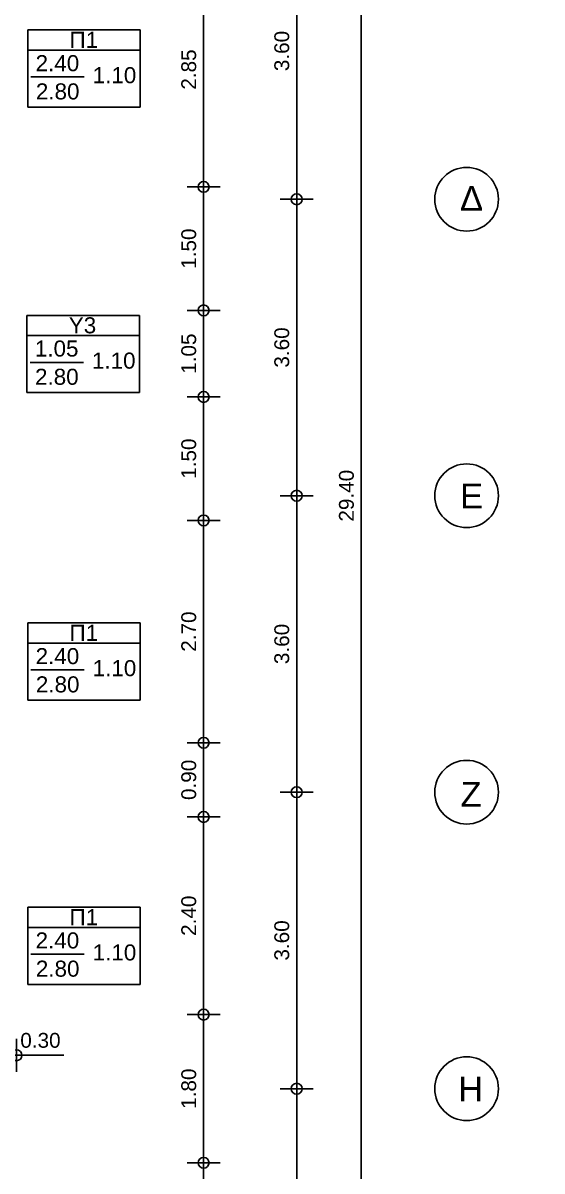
# Model space of a CAD drawing. Header units: metres. Extents: x -11 to 85, y -301 to 135.
# Drawn here: x 47.85 to 54.16, y -121.51 to -107.57 of the extents above; entities that cross this region are included whole.
import ezdxf

# ---------------------------------------------------------------- set-up
doc = ezdxf.new("R2010")
doc.units = ezdxf.units.M
doc.header["$LTSCALE"] = 0.036
doc.header["$PDMODE"] = 2
doc.layers.add('arxitek aorofos', color=252, linetype='Continuous')
doc.layers.add('DIMBLK', color=252, linetype='Continuous')
doc.styles.add('COMU-N', font='arial.ttf')
doc.styles.get("Standard").update_dxf_attribs({"font": 'arial.ttf'})
doc.dimstyles.new('CADWDOT', dxfattribs={"dimscale": 0.1, "dimtxt": 1.8, "dimasz": 0.08, "dimexe": 2, "dimexo": 0, "dimgap": 0.09, "dimtad": 0, "dimrnd": 0.001, "dimzin": 0, "dimdsep": 46, "dimtxsty": 'Standard', "dimblk1": 'ARTDIM', "dimblk2": 'ARTDIM', "dimsah": 1, "dimcen": 0.09, "dimdle": 0.05, "dimse1": 1, "dimse2": 1, "dimadec": 0, "dimazin": 0, "dimtfac": 1, "dimtmove": 0, "dimatfit": 3, "dimldrblk": 'ARTDIM', "dimfxl": 2, "dimtvp": 0.9999, "dimtolj": 1, "dimtzin": 0, "dimarcsym": 0})

# ---------------------------------------------------------------- blocks, each defined once
blk = doc.blocks.new('ARTDIM')
at = {"layer": 'DIMBLK'}
for p, q in [((0, -24.9975), (0, 24.9975)), ((-24.9975, 0), (24.9975, 0))]:
    blk.add_line(p, q, dxfattribs=at)
blk.add_circle((0, 0), 8.25, dxfattribs=at)
blk = doc.blocks.new('*D1058')
at = {"layer": 'arxitek aorofos', "color": 0, "lineweight": -2}
blk.add_line((51.962, -98.615), (51.962, -127.999), dxfattribs=at)
at = {"layer": 'Defpoints', "color": 0, "transparency": 16777216}
for p in [(49.077, -98.607), (49.077, -128.007), (51.962, -128.007)]:
    blk.add_point(p, dxfattribs=at)
at = {"layer": 'arxitek aorofos', "color": 0, "lineweight": -2, "xscale": 0.008, "yscale": 0.008, "zscale": 0.008}
for p, rotation in [((51.962, -98.607), 90), ((51.962, -128.007), 270)]:
    blk.add_blockref('ARTDIM', p, dxfattribs=dict(at, rotation=rotation))
at = {"layer": 'arxitek aorofos', "color": 0, "insert": (51.782, -113.307), "char_height": 0.18, "attachment_point": 5, "rotation": 90}
blk.add_mtext('\\A1;29.40', dxfattribs=at)
blk = doc.blocks.new('*D1061')
at = {"layer": 'arxitek aorofos', "color": 0, "lineweight": -2}
blk.add_line((51.177, -124.099), (51.177, -120.515), dxfattribs=at)
at = {"layer": 'Defpoints', "color": 0, "transparency": 16777216}
for p in [(51.177, -120.507), (54.157, -120.507), (54.157, -124.107)]:
    blk.add_point(p, dxfattribs=at)
at = {"layer": 'arxitek aorofos', "color": 0, "lineweight": -2, "xscale": 0.008, "yscale": 0.008, "zscale": 0.008}
for p, rotation in [((51.177, -120.507), 90), ((51.177, -124.107), 270)]:
    blk.add_blockref('ARTDIM', p, dxfattribs=dict(at, rotation=rotation))
at = {"layer": 'arxitek aorofos', "color": 0, "insert": (50.997, -122.307), "char_height": 0.18, "attachment_point": 5, "rotation": 90}
blk.add_mtext('\\A1;3.60', dxfattribs=at)
blk = doc.blocks.new('*D1062')
at = {"layer": 'arxitek aorofos', "color": 0, "lineweight": -2}
blk.add_line((51.177, -120.499), (51.177, -116.915), dxfattribs=at)
at = {"layer": 'Defpoints', "color": 0, "transparency": 16777216}
for p in [(51.177, -116.907), (54.157, -116.907), (54.157, -120.507)]:
    blk.add_point(p, dxfattribs=at)
at = {"layer": 'arxitek aorofos', "color": 0, "lineweight": -2, "xscale": 0.008, "yscale": 0.008, "zscale": 0.008}
for p, rotation in [((51.177, -116.907), 90), ((51.177, -120.507), 270)]:
    blk.add_blockref('ARTDIM', p, dxfattribs=dict(at, rotation=rotation))
at = {"layer": 'arxitek aorofos', "color": 0, "insert": (50.997, -118.707), "char_height": 0.18, "attachment_point": 5, "rotation": 90}
blk.add_mtext('\\A1;3.60', dxfattribs=at)
blk = doc.blocks.new('*D1063')
at = {"layer": 'arxitek aorofos', "color": 0, "lineweight": -2}
blk.add_line((51.177, -116.899), (51.177, -113.315), dxfattribs=at)
at = {"layer": 'Defpoints', "color": 0, "transparency": 16777216}
for p in [(51.177, -113.307), (54.157, -113.307), (54.157, -116.907)]:
    blk.add_point(p, dxfattribs=at)
at = {"layer": 'arxitek aorofos', "color": 0, "lineweight": -2, "xscale": 0.008, "yscale": 0.008, "zscale": 0.008}
for p, rotation in [((51.177, -113.307), 90), ((51.177, -116.907), 270)]:
    blk.add_blockref('ARTDIM', p, dxfattribs=dict(at, rotation=rotation))
at = {"layer": 'arxitek aorofos', "color": 0, "insert": (50.997, -115.107), "char_height": 0.18, "attachment_point": 5, "rotation": 90}
blk.add_mtext('\\A1;3.60', dxfattribs=at)
blk = doc.blocks.new('*D1064')
at = {"layer": 'arxitek aorofos', "color": 0, "lineweight": -2}
blk.add_line((51.177, -113.299), (51.177, -109.715), dxfattribs=at)
at = {"layer": 'Defpoints', "color": 0, "transparency": 16777216}
for p in [(51.177, -109.707), (54.157, -109.707), (54.157, -113.307)]:
    blk.add_point(p, dxfattribs=at)
at = {"layer": 'arxitek aorofos', "color": 0, "lineweight": -2, "xscale": 0.008, "yscale": 0.008, "zscale": 0.008}
for p, rotation in [((51.177, -109.707), 90), ((51.177, -113.307), 270)]:
    blk.add_blockref('ARTDIM', p, dxfattribs=dict(at, rotation=rotation))
at = {"layer": 'arxitek aorofos', "color": 0, "insert": (50.997, -111.507), "char_height": 0.18, "attachment_point": 5, "rotation": 90}
blk.add_mtext('\\A1;3.60', dxfattribs=at)
blk = doc.blocks.new('*D1065')
at = {"layer": 'arxitek aorofos', "color": 0, "lineweight": -2}
blk.add_line((51.177, -109.699), (51.177, -106.115), dxfattribs=at)
at = {"layer": 'Defpoints', "color": 0, "transparency": 16777216}
for p in [(51.177, -106.107), (54.157, -106.107), (54.157, -109.707)]:
    blk.add_point(p, dxfattribs=at)
at = {"layer": 'arxitek aorofos', "color": 0, "lineweight": -2, "xscale": 0.008, "yscale": 0.008, "zscale": 0.008}
for p, rotation in [((51.177, -106.107), 90), ((51.177, -109.707), 270)]:
    blk.add_blockref('ARTDIM', p, dxfattribs=dict(at, rotation=rotation))
at = {"layer": 'arxitek aorofos', "color": 0, "insert": (50.997, -107.907), "char_height": 0.18, "attachment_point": 5, "rotation": 90}
blk.add_mtext('\\A1;3.60', dxfattribs=at)
blk = doc.blocks.new('*D1074')
at = {"layer": 'arxitek aorofos', "color": 0, "lineweight": -2}
blk.add_line((50.047, -106.715), (50.047, -109.549), dxfattribs=at)
at = {"layer": 'Defpoints', "color": 0, "transparency": 16777216}
for p in [(49.077, -106.707), (49.077, -109.557), (50.047, -109.557)]:
    blk.add_point(p, dxfattribs=at)
at = {"layer": 'arxitek aorofos', "color": 0, "lineweight": -2, "xscale": 0.008, "yscale": 0.008, "zscale": 0.008}
for p, rotation in [((50.047, -106.707), 90), ((50.047, -109.557), 270)]:
    blk.add_blockref('ARTDIM', p, dxfattribs=dict(at, rotation=rotation))
at = {"layer": 'arxitek aorofos', "color": 0, "insert": (49.867, -108.132), "char_height": 0.18, "attachment_point": 5, "rotation": 90}
blk.add_mtext('\\A1;2.85', dxfattribs=at)
blk = doc.blocks.new('*D1075')
at = {"layer": 'arxitek aorofos', "color": 0, "lineweight": -2}
blk.add_line((50.047, -109.565), (50.047, -111.049), dxfattribs=at)
at = {"layer": 'Defpoints', "color": 0, "transparency": 16777216}
for p in [(49.077, -109.557), (49.077, -111.057), (50.047, -111.057)]:
    blk.add_point(p, dxfattribs=at)
at = {"layer": 'arxitek aorofos', "color": 0, "lineweight": -2, "xscale": 0.008, "yscale": 0.008, "zscale": 0.008}
for p, rotation in [((50.047, -109.557), 90), ((50.047, -111.057), 270)]:
    blk.add_blockref('ARTDIM', p, dxfattribs=dict(at, rotation=rotation))
at = {"layer": 'arxitek aorofos', "color": 0, "insert": (49.867, -110.307), "char_height": 0.18, "attachment_point": 5, "rotation": 90}
blk.add_mtext('\\A1;1.50', dxfattribs=at)
blk = doc.blocks.new('*D1076')
at = {"layer": 'arxitek aorofos', "color": 0, "lineweight": -2}
blk.add_line((50.047, -111.065), (50.047, -112.099), dxfattribs=at)
at = {"layer": 'Defpoints', "color": 0, "transparency": 16777216}
for p in [(49.077, -111.057), (49.077, -112.107), (50.047, -112.107)]:
    blk.add_point(p, dxfattribs=at)
at = {"layer": 'arxitek aorofos', "color": 0, "lineweight": -2, "xscale": 0.008, "yscale": 0.008, "zscale": 0.008}
for p, rotation in [((50.047, -111.057), 90), ((50.047, -112.107), 270)]:
    blk.add_blockref('ARTDIM', p, dxfattribs=dict(at, rotation=rotation))
at = {"layer": 'arxitek aorofos', "color": 0, "insert": (49.867, -111.582), "char_height": 0.18, "attachment_point": 5, "rotation": 90}
blk.add_mtext('\\A1;1.05', dxfattribs=at)
blk = doc.blocks.new('*D1077')
at = {"layer": 'arxitek aorofos', "color": 0, "lineweight": -2}
blk.add_line((50.047, -112.115), (50.047, -113.599), dxfattribs=at)
at = {"layer": 'Defpoints', "color": 0, "transparency": 16777216}
for p in [(49.077, -112.107), (49.077, -113.607), (50.047, -113.607)]:
    blk.add_point(p, dxfattribs=at)
at = {"layer": 'arxitek aorofos', "color": 0, "lineweight": -2, "xscale": 0.008, "yscale": 0.008, "zscale": 0.008}
for p, rotation in [((50.047, -112.107), 90), ((50.047, -113.607), 270)]:
    blk.add_blockref('ARTDIM', p, dxfattribs=dict(at, rotation=rotation))
at = {"layer": 'arxitek aorofos', "color": 0, "insert": (49.867, -112.857), "char_height": 0.18, "attachment_point": 5, "rotation": 90}
blk.add_mtext('\\A1;1.50', dxfattribs=at)
blk = doc.blocks.new('*D1078')
at = {"layer": 'arxitek aorofos', "color": 0, "lineweight": -2}
blk.add_line((50.047, -113.615), (50.047, -116.299), dxfattribs=at)
at = {"layer": 'Defpoints', "color": 0, "transparency": 16777216}
for p in [(49.077, -113.607), (49.077, -116.307), (50.047, -116.307)]:
    blk.add_point(p, dxfattribs=at)
at = {"layer": 'arxitek aorofos', "color": 0, "lineweight": -2, "xscale": 0.008, "yscale": 0.008, "zscale": 0.008}
for p, rotation in [((50.047, -113.607), 90), ((50.047, -116.307), 270)]:
    blk.add_blockref('ARTDIM', p, dxfattribs=dict(at, rotation=rotation))
at = {"layer": 'arxitek aorofos', "color": 0, "insert": (49.867, -114.957), "char_height": 0.18, "attachment_point": 5, "rotation": 90}
blk.add_mtext('\\A1;2.70', dxfattribs=at)
blk = doc.blocks.new('*D1079')
at = {"layer": 'arxitek aorofos', "color": 0, "lineweight": -2}
blk.add_line((50.047, -116.315), (50.047, -117.199), dxfattribs=at)
at = {"layer": 'Defpoints', "color": 0, "transparency": 16777216}
for p in [(49.077, -116.307), (49.077, -117.207), (50.047, -117.207)]:
    blk.add_point(p, dxfattribs=at)
at = {"layer": 'arxitek aorofos', "color": 0, "lineweight": -2, "xscale": 0.008, "yscale": 0.008, "zscale": 0.008}
for p, rotation in [((50.047, -116.307), 90), ((50.047, -117.207), 270)]:
    blk.add_blockref('ARTDIM', p, dxfattribs=dict(at, rotation=rotation))
at = {"layer": 'arxitek aorofos', "color": 0, "insert": (49.867, -116.757), "char_height": 0.18, "attachment_point": 5, "rotation": 90}
blk.add_mtext('\\A1;0.90', dxfattribs=at)
blk = doc.blocks.new('*D1080')
at = {"layer": 'arxitek aorofos', "color": 0, "lineweight": -2}
blk.add_line((50.047, -117.215), (50.047, -119.599), dxfattribs=at)
at = {"layer": 'Defpoints', "color": 0, "transparency": 16777216}
for p in [(49.077, -117.207), (49.077, -119.607), (50.047, -119.607)]:
    blk.add_point(p, dxfattribs=at)
at = {"layer": 'arxitek aorofos', "color": 0, "lineweight": -2, "xscale": 0.008, "yscale": 0.008, "zscale": 0.008}
for p, rotation in [((50.047, -117.207), 90), ((50.047, -119.607), 270)]:
    blk.add_blockref('ARTDIM', p, dxfattribs=dict(at, rotation=rotation))
at = {"layer": 'arxitek aorofos', "color": 0, "insert": (49.867, -118.407), "char_height": 0.18, "attachment_point": 5, "rotation": 90}
blk.add_mtext('\\A1;2.40', dxfattribs=at)
blk = doc.blocks.new('*D1081')
at = {"layer": 'arxitek aorofos', "color": 0, "lineweight": -2}
blk.add_line((50.047, -119.615), (50.047, -121.399), dxfattribs=at)
at = {"layer": 'Defpoints', "color": 0, "transparency": 16777216}
for p in [(49.077, -119.607), (49.077, -121.407), (50.047, -121.407)]:
    blk.add_point(p, dxfattribs=at)
at = {"layer": 'arxitek aorofos', "color": 0, "lineweight": -2, "xscale": 0.008, "yscale": 0.008, "zscale": 0.008}
for p, rotation in [((50.047, -119.607), 90), ((50.047, -121.407), 270)]:
    blk.add_blockref('ARTDIM', p, dxfattribs=dict(at, rotation=rotation))
at = {"layer": 'arxitek aorofos', "color": 0, "insert": (49.867, -120.507), "char_height": 0.18, "attachment_point": 5, "rotation": 90}
blk.add_mtext('\\A1;1.80', dxfattribs=at)
blk = doc.blocks.new('*D1082')
at = {"layer": 'arxitek aorofos', "color": 0, "lineweight": -2}
blk.add_line((50.047, -121.415), (50.047, -123.799), dxfattribs=at)
at = {"layer": 'Defpoints', "color": 0, "transparency": 16777216}
for p in [(49.077, -121.407), (49.077, -123.807), (50.047, -123.807)]:
    blk.add_point(p, dxfattribs=at)
at = {"layer": 'arxitek aorofos', "color": 0, "lineweight": -2, "xscale": 0.008, "yscale": 0.008, "zscale": 0.008}
for p, rotation in [((50.047, -121.407), 90), ((50.047, -123.807), 270)]:
    blk.add_blockref('ARTDIM', p, dxfattribs=dict(at, rotation=rotation))
at = {"layer": 'arxitek aorofos', "color": 0, "insert": (49.867, -122.607), "char_height": 0.18, "attachment_point": 5, "rotation": 90}
blk.add_mtext('\\A1;2.40', dxfattribs=at)
blk = doc.blocks.new('*D1136')
at = {"layer": 'arxitek aorofos', "color": 0, "lineweight": -2}
for p, q in [((47.482, -120.101), (47.766, -120.101)), ((47.774, -120.101), (48.348, -120.101))]:
    blk.add_line(p, q, dxfattribs=at)
at = {"layer": 'Defpoints', "color": 0, "transparency": 16777216}
for p in [(47.474, -119.982), (47.774, -119.982), (47.774, -120.101)]:
    blk.add_point(p, dxfattribs=at)
at = {"layer": 'arxitek aorofos', "color": 0, "lineweight": -2, "xscale": 0.008, "yscale": 0.008, "zscale": 0.008, "rotation": 180}
blk.add_blockref('ARTDIM', (47.474, -120.101), dxfattribs=at)
at = {"layer": 'arxitek aorofos', "color": 0, "lineweight": -2, "xscale": 0.008, "yscale": 0.008, "zscale": 0.008}
blk.add_blockref('ARTDIM', (47.774, -120.101), dxfattribs=at)
at = {"layer": 'arxitek aorofos', "color": 0, "insert": (48.065, -119.921), "char_height": 0.18, "attachment_point": 5}
blk.add_mtext('\\A1;0.30', dxfattribs=at)

msp = doc.modelspace()

# ---------------------------------------------------------------- linework, layer by layer
at = {"layer": 'arxitek aorofos'}
for p, q in [((47.911, -108.589), (47.911, -107.651)), ((47.911, -107.651), (49.278, -107.651)), ((49.278, -107.651), (49.278, -108.589)), ((49.278, -107.897), (47.911, -107.897)), ((47.95, -108.222), (48.595, -108.222)), ((49.278, -108.589), (47.911, -108.589)), ((47.901, -112.054), (47.901, -111.117)), ((47.901, -111.117), (49.269, -111.117)), ((49.269, -111.117), (49.269, -112.054)), ((49.269, -111.362), (47.901, -111.362)), ((47.94, -111.688), (48.586, -111.688)), ((49.269, -112.054), (47.901, -112.054)), ((47.911, -115.789), (47.911, -114.851)), ((47.911, -114.851), (49.278, -114.851)), ((49.278, -114.851), (49.278, -115.789)), ((49.278, -115.097), (47.911, -115.097)), ((47.95, -115.422), (48.595, -115.422)), ((49.278, -115.789), (47.911, -115.789)), ((47.911, -119.241), (47.911, -118.303)), ((47.911, -118.303), (49.278, -118.303)), ((49.278, -118.303), (49.278, -119.241)), ((49.278, -118.549), (47.911, -118.549)), ((47.95, -118.875), (48.595, -118.875)), ((49.278, -119.241), (47.911, -119.241))]:
    msp.add_line(p, q, dxfattribs=at)
for centre in [(53.241, -109.707), (53.241, -113.307), (53.241, -116.907), (53.241, -120.507)]:
    msp.add_circle(centre, 0.387, dxfattribs=at)

# ---------------------------------------------------------------- texts
at = {"layer": 'arxitek aorofos', "style": 'COMU-N'}
for s, height, p in [('Π1', 0.195, (48.418, -107.869)), ('2.40', 0.195, (48.006, -108.152)), ('1.10', 0.195, (48.699, -108.298)), ('2.80', 0.195, (48.009, -108.495)), ('Δ', 0.3, (53.161, -109.846)), ('Y3', 0.195, (48.409, -111.335)), ('1.05', 0.195, (47.997, -111.617)), ('1.10', 0.195, (48.69, -111.764)), ('2.80', 0.195, (47.999, -111.96)), ('Ε', 0.3, (53.161, -113.46)), ('Π1', 0.195, (48.418, -115.069)), ('2.40', 0.195, (48.006, -115.352)), ('1.10', 0.195, (48.699, -115.498)), ('2.80', 0.195, (48.009, -115.695)), ('Ζ', 0.3, (53.167, -117.082)), ('Π1', 0.195, (48.418, -118.522)), ('2.40', 0.195, (48.006, -118.804)), ('1.10', 0.195, (48.699, -118.95)), ('2.80', 0.195, (48.009, -119.147)), ('Η', 0.3, (53.139, -120.66))]:
    msp.add_text(s, height=height, dxfattribs=at).set_placement(p)

# ---------------------------------------------------------------- dimensions: what is measured, and where the dimension line sits
at = {"layer": 'arxitek aorofos'}
for base, p1, p2, picture, middle in [((51.962, -128.007), (49.077, -98.607), (49.077, -128.007), '*D1058', (51.782, -113.307)), ((51.177, -106.107), (54.157, -109.707), (54.157, -106.107), '*D1065', (50.997, -107.907)), ((50.047, -109.557), (49.077, -106.707), (49.077, -109.557), '*D1074', (49.867, -108.132)), ((50.047, -111.057), (49.077, -109.557), (49.077, -111.057), '*D1075', (49.867, -110.307)), ((51.177, -109.707), (54.157, -113.307), (54.157, -109.707), '*D1064', (50.997, -111.507)), ((50.047, -112.107), (49.077, -111.057), (49.077, -112.107), '*D1076', (49.867, -111.582)), ((50.047, -113.607), (49.077, -112.107), (49.077, -113.607), '*D1077', (49.867, -112.857)), ((51.177, -113.307), (54.157, -116.907), (54.157, -113.307), '*D1063', (50.997, -115.107)), ((50.047, -116.307), (49.077, -113.607), (49.077, -116.307), '*D1078', (49.867, -114.957)), ((50.047, -117.207), (49.077, -116.307), (49.077, -117.207), '*D1079', (49.867, -116.757)), ((51.177, -116.907), (54.157, -120.507), (54.157, -116.907), '*D1062', (50.997, -118.707)), ((50.047, -119.607), (49.077, -117.207), (49.077, -119.607), '*D1080', (49.867, -118.407)), ((50.047, -121.407), (49.077, -119.607), (49.077, -121.407), '*D1081', (49.867, -120.507)), ((51.177, -120.507), (54.157, -124.107), (54.157, -120.507), '*D1061', (50.997, -122.307)), ((50.047, -123.807), (49.077, -121.407), (49.077, -123.807), '*D1082', (49.867, -122.607))]:
    dim = msp.add_linear_dim(base=base, p1=p1, p2=p2, angle=90, dimstyle='CADWDOT', dxfattribs=at)
    dim.commit()
    dim.dimension.update_dxf_attribs({"geometry": picture, "text_midpoint": middle})
dim = msp.add_linear_dim(base=(47.774, -120.101), p1=(47.474, -119.982), p2=(47.774, -119.982), dimstyle='CADWDOT', dxfattribs=at)
dim.commit()
dim.dimension.update_dxf_attribs({"geometry": '*D1136', "text_midpoint": (48.065, -119.921)})

doc.saveas('drawing.dxf')
